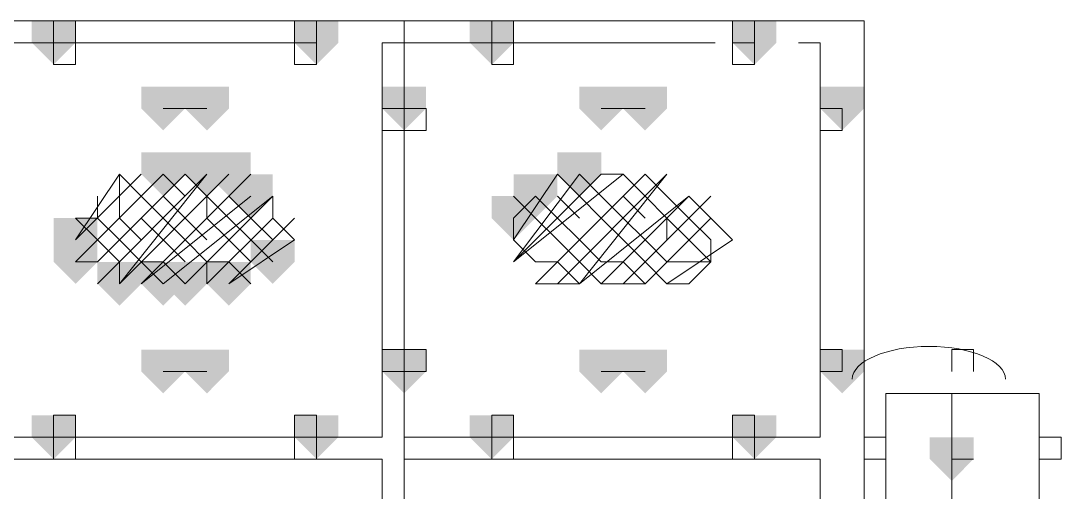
# Model space of a CAD drawing. Header units: millimetres. Extents: x 2315 to 4619, y 1334 to 1897.
# Drawn here: x 3808.509 to 3811.411, y 1527.128 to 1528.442 of the extents above; entities that cross this region are included whole.
import ezdxf

# ---------------------------------------------------------------- set-up
doc = ezdxf.new("R2010")
doc.units = ezdxf.units.MM
doc.linetypes.add('PDF_IMPORT', pattern=[1, 0.8, -0.2])
for name, color, linetype in [('PDF_3中心线层', 1, 'Continuous'), ('PDF_4虚线层', 2, 'Continuous'), ('PDF_5剖面线层', 2, 'Continuous'), ('PDF_细实线层', 7, 'Continuous')]:
    doc.layers.add(name, color=color, linetype=linetype)

msp = doc.modelspace()

# ---------------------------------------------------------------- hatches: boundary and pattern name
at = {"layer": 'PDF_3中心线层', "transparency": 33554559}
for points in [[(3808.6008, 1528.4417), (3808.5397, 1528.4417), (3808.5397, 1528.3806), (3808.6008, 1528.3195), (3808.6619, 1528.3806), (3808.6619, 1528.4417)], [(3808.6008, 1528.4417), (3808.5397, 1528.4417), (3808.5397, 1528.3806), (3808.6008, 1528.3195), (3808.6619, 1528.3806), (3808.6619, 1528.4417)], [(3808.6008, 1528.4417), (3808.5397, 1528.4417), (3808.5397, 1528.3806), (3808.6008, 1528.3195), (3808.6619, 1528.3806), (3808.6619, 1528.4417)], [(3808.6008, 1528.4417), (3808.5397, 1528.4417), (3808.5397, 1528.3806), (3808.6008, 1528.3195), (3808.6619, 1528.3806), (3808.6619, 1528.4417)], [(3809.3338, 1528.4417), (3809.2727, 1528.4417), (3809.2727, 1528.3806), (3809.3338, 1528.3195), (3809.3949, 1528.3806), (3809.3949, 1528.4417)], [(3809.3338, 1528.4417), (3809.2727, 1528.4417), (3809.2727, 1528.3806), (3809.3338, 1528.3195), (3809.3949, 1528.3806), (3809.3949, 1528.4417)], [(3809.8224, 1528.4417), (3809.7614, 1528.4417), (3809.7614, 1528.3806), (3809.8224, 1528.3195), (3809.8835, 1528.3806), (3809.8835, 1528.4417)], [(3809.8224, 1528.4417), (3809.7614, 1528.4417), (3809.7614, 1528.3806), (3809.8224, 1528.3195), (3809.8835, 1528.3806), (3809.8835, 1528.4417)], [(3809.8224, 1528.4417), (3809.7614, 1528.4417), (3809.7614, 1528.3806), (3809.8224, 1528.3195), (3809.8835, 1528.3806), (3809.8835, 1528.4417)], [(3809.8224, 1528.4417), (3809.7614, 1528.4417), (3809.7614, 1528.3806), (3809.8224, 1528.3195), (3809.8835, 1528.3806), (3809.8835, 1528.4417)], [(3810.5554, 1528.4417), (3810.4943, 1528.4417), (3810.4943, 1528.3806), (3810.5554, 1528.3195), (3810.6165, 1528.3806), (3810.6165, 1528.4417)], [(3810.5554, 1528.4417), (3810.4943, 1528.4417), (3810.4943, 1528.3806), (3810.5554, 1528.3195), (3810.6165, 1528.3806), (3810.6165, 1528.4417)], [(3809.5781, 1528.2584), (3809.517, 1528.2584), (3809.517, 1528.1974), (3809.5781, 1528.1363), (3809.6392, 1528.1974), (3809.6392, 1528.2584)], [(3809.5781, 1528.2584), (3809.517, 1528.2584), (3809.517, 1528.1974), (3809.5781, 1528.1363), (3809.6392, 1528.1974), (3809.6392, 1528.2584)], [(3809.5781, 1528.2584), (3809.517, 1528.2584), (3809.517, 1528.1974), (3809.5781, 1528.1363), (3809.6392, 1528.1974), (3809.6392, 1528.2584)], [(3809.5781, 1528.2584), (3809.517, 1528.2584), (3809.517, 1528.1974), (3809.5781, 1528.1363), (3809.6392, 1528.1974), (3809.6392, 1528.2584)], [(3810.7997, 1528.2584), (3810.7387, 1528.2584), (3810.7387, 1528.1974), (3810.7997, 1528.1363), (3810.8608, 1528.1974), (3810.8608, 1528.2584)], [(3810.7997, 1528.2584), (3810.7387, 1528.2584), (3810.7387, 1528.1974), (3810.7997, 1528.1363), (3810.8608, 1528.1974), (3810.8608, 1528.2584)], [(3809.5781, 1527.5255), (3809.517, 1527.5255), (3809.517, 1527.4644), (3809.5781, 1527.4033), (3809.6392, 1527.4644), (3809.6392, 1527.5255)], [(3809.5781, 1527.5255), (3809.517, 1527.5255), (3809.517, 1527.4644), (3809.5781, 1527.4033), (3809.6392, 1527.4644), (3809.6392, 1527.5255)], [(3808.6008, 1527.3422), (3808.5397, 1527.3422), (3808.5397, 1527.2811), (3808.6008, 1527.2201), (3808.6619, 1527.2811), (3808.6619, 1527.3422)], [(3808.6008, 1527.3422), (3808.5397, 1527.3422), (3808.5397, 1527.2811), (3808.6008, 1527.2201), (3808.6619, 1527.2811), (3808.6619, 1527.3422)], [(3808.6008, 1527.3422), (3808.5397, 1527.3422), (3808.5397, 1527.2811), (3808.6008, 1527.2201), (3808.6619, 1527.2811), (3808.6619, 1527.3422)], [(3808.6008, 1527.3422), (3808.5397, 1527.3422), (3808.5397, 1527.2811), (3808.6008, 1527.2201), (3808.6619, 1527.2811), (3808.6619, 1527.3422)], [(3809.3338, 1527.3422), (3809.2727, 1527.3422), (3809.2727, 1527.2811), (3809.3338, 1527.2201), (3809.3949, 1527.2811), (3809.3949, 1527.3422)], [(3809.3338, 1527.3422), (3809.2727, 1527.3422), (3809.2727, 1527.2811), (3809.3338, 1527.2201), (3809.3949, 1527.2811), (3809.3949, 1527.3422)], [(3809.8224, 1527.3422), (3809.7614, 1527.3422), (3809.7614, 1527.2811), (3809.8224, 1527.2201), (3809.8835, 1527.2811), (3809.8835, 1527.3422)], [(3809.8224, 1527.3422), (3809.7614, 1527.3422), (3809.7614, 1527.2811), (3809.8224, 1527.2201), (3809.8835, 1527.2811), (3809.8835, 1527.3422)], [(3809.8224, 1527.3422), (3809.7614, 1527.3422), (3809.7614, 1527.2811), (3809.8224, 1527.2201), (3809.8835, 1527.2811), (3809.8835, 1527.3422)], [(3809.8224, 1527.3422), (3809.7614, 1527.3422), (3809.7614, 1527.2811), (3809.8224, 1527.2201), (3809.8835, 1527.2811), (3809.8835, 1527.3422)], [(3810.5554, 1527.3422), (3810.4943, 1527.3422), (3810.4943, 1527.2811), (3810.5554, 1527.2201), (3810.6165, 1527.2811), (3810.6165, 1527.3422)], [(3810.5554, 1527.3422), (3810.4943, 1527.3422), (3810.4943, 1527.2811), (3810.5554, 1527.2201), (3810.6165, 1527.2811), (3810.6165, 1527.3422)]]:
    msp.add_hatch(color=256, dxfattribs=at).paths.add_polyline_path(points)
at = {"layer": 'PDF_5剖面线层', "transparency": 33554559}
for points in [[(3808.9062, 1528.0752), (3808.8452, 1528.0752), (3808.8452, 1528.0141), (3808.9062, 1527.953), (3808.9673, 1528.0141), (3808.9673, 1528.0752)], [(3809.0284, 1528.0752), (3808.9673, 1528.0752), (3808.9673, 1528.0141), (3809.0284, 1527.953), (3809.0895, 1528.0141), (3809.0895, 1528.0752)], [(3809.0895, 1528.0752), (3809.0284, 1528.0752), (3809.0284, 1528.0141), (3809.0895, 1527.953), (3809.1506, 1528.0141), (3809.1506, 1528.0752)], [(3810.0668, 1528.0752), (3810.0057, 1528.0752), (3810.0057, 1528.0141), (3810.0668, 1527.953), (3810.1279, 1528.0141), (3810.1279, 1528.0752)], [(3809.1506, 1528.0141), (3809.0895, 1528.0141), (3809.0895, 1527.953), (3809.1506, 1527.8919), (3809.2116, 1527.953), (3809.2116, 1528.0141)], [(3809.9446, 1528.0141), (3809.8835, 1528.0141), (3809.8835, 1527.953), (3809.9446, 1527.8919), (3810.0057, 1527.953), (3810.0057, 1528.0141)], [(3809.8835, 1527.953), (3809.8224, 1527.953), (3809.8224, 1527.8919), (3809.8835, 1527.8309), (3809.9446, 1527.8919), (3809.9446, 1527.953)], [(3808.6619, 1527.8919), (3808.6008, 1527.8919), (3808.6008, 1527.8309), (3808.6619, 1527.7698), (3808.723, 1527.8309), (3808.723, 1527.8919)], [(3808.6619, 1527.8309), (3808.6008, 1527.8309), (3808.6008, 1527.7698), (3808.6619, 1527.7087), (3808.723, 1527.7698), (3808.723, 1527.8309)], [(3809.2116, 1527.8309), (3809.1506, 1527.8309), (3809.1506, 1527.7698), (3809.2116, 1527.7087), (3809.2727, 1527.7698), (3809.2727, 1527.8309)], [(3809.2116, 1527.8309), (3809.1506, 1527.8309), (3809.1506, 1527.7698), (3809.2116, 1527.7087), (3809.2727, 1527.7698), (3809.2727, 1527.8309)], [(3808.7841, 1527.7698), (3808.723, 1527.7698), (3808.723, 1527.7087), (3808.7841, 1527.6476), (3808.8452, 1527.7087), (3808.8452, 1527.7698)], [(3808.9062, 1527.7698), (3808.8452, 1527.7698), (3808.8452, 1527.7087), (3808.9062, 1527.6476), (3808.9673, 1527.7087), (3808.9673, 1527.7698)], [(3808.9673, 1527.7698), (3808.9062, 1527.7698), (3808.9062, 1527.7087), (3808.9673, 1527.6476), (3809.0284, 1527.7087), (3809.0284, 1527.7698)], [(3809.0895, 1527.7698), (3809.0284, 1527.7698), (3809.0284, 1527.7087), (3809.0895, 1527.6476), (3809.1506, 1527.7087), (3809.1506, 1527.7698)]]:
    msp.add_hatch(color=256, dxfattribs=at).paths.add_polyline_path(points)
at = {"layer": 'PDF_细实线层', "transparency": 33554559}
for points in [[(3808.6008, 1528.4417), (3808.5397, 1528.4417), (3808.5397, 1528.3806), (3808.6008, 1528.3195), (3808.6619, 1528.3806), (3808.6619, 1528.4417)], [(3809.3338, 1528.4417), (3809.2727, 1528.4417), (3809.2727, 1528.3806), (3809.3338, 1528.3195), (3809.3949, 1528.3806), (3809.3949, 1528.4417)], [(3809.8224, 1528.4417), (3809.7614, 1528.4417), (3809.7614, 1528.3806), (3809.8224, 1528.3195), (3809.8835, 1528.3806), (3809.8835, 1528.4417)], [(3810.5554, 1528.4417), (3810.4943, 1528.4417), (3810.4943, 1528.3806), (3810.5554, 1528.3195), (3810.6165, 1528.3806), (3810.6165, 1528.4417)], [(3808.9062, 1528.2584), (3808.8452, 1528.2584), (3808.8452, 1528.1974), (3808.9062, 1528.1363), (3808.9673, 1528.1974), (3808.9673, 1528.2584)], [(3809.0284, 1528.2584), (3808.9673, 1528.2584), (3808.9673, 1528.1974), (3809.0284, 1528.1363), (3809.0895, 1528.1974), (3809.0895, 1528.2584)], [(3809.5781, 1528.2584), (3809.517, 1528.2584), (3809.517, 1528.1974), (3809.5781, 1528.1363), (3809.6392, 1528.1974), (3809.6392, 1528.2584)], [(3810.1279, 1528.2584), (3810.0668, 1528.2584), (3810.0668, 1528.1974), (3810.1279, 1528.1363), (3810.1889, 1528.1974), (3810.1889, 1528.2584)], [(3810.25, 1528.2584), (3810.1889, 1528.2584), (3810.1889, 1528.1974), (3810.25, 1528.1363), (3810.3111, 1528.1974), (3810.3111, 1528.2584)], [(3810.7997, 1528.2584), (3810.7387, 1528.2584), (3810.7387, 1528.1974), (3810.7997, 1528.1363), (3810.8608, 1528.1974), (3810.8608, 1528.2584)], [(3808.9062, 1527.5255), (3808.8452, 1527.5255), (3808.8452, 1527.4644), (3808.9062, 1527.4033), (3808.9673, 1527.4644), (3808.9673, 1527.5255)], [(3809.0284, 1527.5255), (3808.9673, 1527.5255), (3808.9673, 1527.4644), (3809.0284, 1527.4033), (3809.0895, 1527.4644), (3809.0895, 1527.5255)], [(3809.5781, 1527.5255), (3809.517, 1527.5255), (3809.517, 1527.4644), (3809.5781, 1527.4033), (3809.6392, 1527.4644), (3809.6392, 1527.5255)], [(3810.1279, 1527.5255), (3810.0668, 1527.5255), (3810.0668, 1527.4644), (3810.1279, 1527.4033), (3810.1889, 1527.4644), (3810.1889, 1527.5255)], [(3810.25, 1527.5255), (3810.1889, 1527.5255), (3810.1889, 1527.4644), (3810.25, 1527.4033), (3810.3111, 1527.4644), (3810.3111, 1527.5255)], [(3810.7997, 1527.5255), (3810.7387, 1527.5255), (3810.7387, 1527.4644), (3810.7997, 1527.4033), (3810.8608, 1527.4644), (3810.8608, 1527.5255)], [(3808.6008, 1527.3422), (3808.5397, 1527.3422), (3808.5397, 1527.2811), (3808.6008, 1527.2201), (3808.6619, 1527.2811), (3808.6619, 1527.3422)], [(3809.3338, 1527.3422), (3809.2727, 1527.3422), (3809.2727, 1527.2811), (3809.3338, 1527.2201), (3809.3949, 1527.2811), (3809.3949, 1527.3422)], [(3809.8224, 1527.3422), (3809.7614, 1527.3422), (3809.7614, 1527.2811), (3809.8224, 1527.2201), (3809.8835, 1527.2811), (3809.8835, 1527.3422)], [(3810.5554, 1527.3422), (3810.4943, 1527.3422), (3810.4943, 1527.2811), (3810.5554, 1527.2201), (3810.6165, 1527.2811), (3810.6165, 1527.3422)], [(3811.1052, 1527.2811), (3811.0441, 1527.2811), (3811.0441, 1527.2201), (3811.1052, 1527.159), (3811.1662, 1527.2201), (3811.1662, 1527.2811)]]:
    msp.add_hatch(color=256, dxfattribs=at).paths.add_polyline_path(points)

# ---------------------------------------------------------------- linework, layer by layer
at = {"layer": 'PDF_3中心线层', "lineweight": 18}
for points in [[(3809.2727, 1528.3806), (3809.3338, 1528.3806)], [(3810.4943, 1528.3806), (3810.5554, 1528.3806)], [(3810.7997, 1528.1974), (3810.7387, 1528.1974)], [(3809.5781, 1527.5255), (3809.5781, 1527.4644)], [(3810.7997, 1527.5255), (3810.7997, 1527.4644), (3810.7387, 1527.4644), (3810.7997, 1527.4644)], [(3809.2727, 1527.2811), (3809.3338, 1527.2811)], [(3810.4943, 1527.2811), (3810.5554, 1527.2811)]]:
    msp.add_lwpolyline(points, close=True, dxfattribs=at)
for points in [[(3811.1052, 1527.4033), (3811.1052, 1525.8763)], [(3811.1052, 1527.159), (3811.1052, 1527.2201), (3811.1662, 1527.2201)]]:
    msp.add_lwpolyline(points, dxfattribs=at)
at = {"layer": 'PDF_4虚线层', "lineweight": 18}
msp.add_lwpolyline([(3809.5781, 1528.4417), (3809.5781, 1525.4487)], dxfattribs=at)
at = {"layer": 'PDF_5剖面线层', "lineweight": 13}
for points in [[(3808.8452, 1527.8309), (3808.7841, 1527.8919), (3808.7841, 1527.953), (3808.7841, 1528.0141), (3808.6619, 1527.8309), (3808.8452, 1528.0141)], [(3808.6619, 1527.7698), (3808.9062, 1528.0141), (3808.6619, 1527.7698)], [(3808.6619, 1527.7698), (3808.723, 1527.7698), (3808.9673, 1528.0141), (3809.0284, 1527.953), (3809.0284, 1527.8919), (3809.0895, 1527.8309), (3809.1506, 1527.7698)], [(3808.723, 1527.7087), (3809.0284, 1528.0141), (3808.7841, 1527.7087), (3809.0895, 1528.0141)], [(3809.0284, 1527.7698), (3808.9673, 1527.8309), (3808.9062, 1527.8919), (3808.8452, 1527.953), (3808.7841, 1528.0141)], [(3809.1506, 1528.0141), (3808.8452, 1527.7087), (3809.1506, 1527.953)], [(3808.9673, 1527.953), (3808.9062, 1528.0141)], [(3810.3111, 1527.7087), (3810.3722, 1527.7087), (3810.4333, 1527.7698), (3810.3722, 1527.7698), (3810.3111, 1527.7698), (3810.25, 1527.8309), (3810.1889, 1527.8919), (3810.1279, 1527.953), (3810.0668, 1528.0141), (3809.8835, 1527.7698), (3810.1279, 1528.0141), (3810.1889, 1528.0141), (3809.8835, 1527.7698)], [(3810.1889, 1527.8309), (3810.1279, 1527.8919), (3810.0668, 1527.953), (3810.0057, 1528.0141), (3809.8835, 1527.8309), (3809.8835, 1527.8919), (3809.9446, 1527.953), (3810.0057, 1527.8919), (3810.0668, 1527.8309), (3810.1279, 1527.7698), (3810.1889, 1527.7698), (3810.25, 1527.7087), (3810.1889, 1527.7087)], [(3809.9446, 1527.7087), (3810.25, 1528.0141), (3809.9446, 1527.7087)], [(3809.9446, 1527.7087), (3810.0057, 1527.7087), (3810.3111, 1528.0141), (3810.0668, 1527.7087), (3810.3722, 1527.953), (3810.1279, 1527.7087), (3810.1889, 1527.7087), (3810.4333, 1527.953)], [(3810.3111, 1527.8309), (3810.3111, 1527.8919), (3810.25, 1527.953), (3810.1889, 1528.0141)], [(3810.25, 1528.0141), (3810.3111, 1527.953), (3810.3722, 1527.8919), (3810.4333, 1527.8309), (3810.4333, 1527.7698), (3810.3722, 1527.8309), (3810.3111, 1527.8919)], [(3808.723, 1527.953), (3808.723, 1527.8919), (3808.7841, 1527.8309), (3808.8452, 1527.7698), (3808.9062, 1527.7087), (3809.2116, 1527.953), (3808.9673, 1527.7087), (3808.9062, 1527.7698), (3808.8452, 1527.7698)], [(3808.9062, 1527.8919), (3808.8452, 1527.953)], [(3809.0284, 1527.8309), (3808.9673, 1527.8919), (3808.9062, 1527.953)], [(3809.1506, 1527.7087), (3809.0895, 1527.7698), (3809.0284, 1527.7698), (3809.0284, 1527.7087), (3809.2116, 1527.8919), (3809.2116, 1527.953)], [(3809.2116, 1527.7698), (3809.1506, 1527.8309), (3809.0895, 1527.8919), (3809.0284, 1527.953)], [(3809.2116, 1527.8309), (3809.1506, 1527.8919), (3809.0895, 1527.953)], [(3810.1279, 1527.7087), (3810.0668, 1527.7698), (3810.0057, 1527.8309), (3809.9446, 1527.8919), (3809.8835, 1527.953)], [(3810.0668, 1527.8919), (3810.0057, 1527.953)], [(3810.1279, 1527.8919), (3810.1889, 1527.8309), (3810.25, 1527.7698), (3810.3111, 1527.7087), (3810.4943, 1527.8309), (3810.4333, 1527.8919), (3810.3722, 1527.953)], [(3810.25, 1527.8919), (3810.1889, 1527.953)], [(3808.7841, 1527.7087), (3808.7841, 1527.7698), (3808.723, 1527.8309), (3808.6619, 1527.8919), (3808.723, 1527.8919)], [(3808.9673, 1527.7698), (3808.9062, 1527.8309), (3808.8452, 1527.8919)], [(3809.2727, 1527.8919), (3809.0895, 1527.7087), (3809.2727, 1527.8309), (3809.2116, 1527.8919)], [(3810.0057, 1527.8309), (3809.9446, 1527.8919)], [(3810.25, 1527.7087), (3810.4333, 1527.8919), (3810.25, 1527.7087)], [(3810.0057, 1527.7087), (3810.0668, 1527.7087), (3810.0057, 1527.7698), (3809.9446, 1527.7698), (3809.8835, 1527.8309)]]:
    msp.add_lwpolyline(points, dxfattribs=at)
at = {"layer": 'PDF_细实线层', "lineweight": 18}
for points in [[(3810.8608, 1525.6319), (3810.8608, 1525.4487), (3802.1873, 1525.4487), (3802.1873, 1528.4417), (3810.8608, 1528.4417), (3810.8608, 1525.693)], [(3808.4176, 1528.3806), (3808.4176, 1527.2811), (3809.517, 1527.2811), (3809.517, 1528.3806)], [(3809.5781, 1528.3806), (3809.5781, 1527.2811), (3810.7387, 1527.2811), (3810.7387, 1528.3806)], [(3809.0284, 1528.1974), (3808.9062, 1528.1974), (3809.0284, 1528.1974)], [(3810.25, 1528.1974), (3810.1279, 1528.1974), (3810.25, 1528.1974)], [(3811.1662, 1527.4644), (3811.1662, 1527.5255), (3811.1052, 1527.5255), (3811.1052, 1527.4644)], [(3809.0284, 1527.4644), (3808.9062, 1527.4644), (3809.0284, 1527.4644)], [(3810.25, 1527.4644), (3810.1279, 1527.4644), (3810.25, 1527.4644)], [(3811.3495, 1527.4033), (3810.9219, 1527.4033), (3810.9219, 1526.1206), (3811.3495, 1526.1206), (3811.3495, 1527.4033), (3811.1052, 1527.4033)], [(3810.8608, 1527.2811), (3810.9219, 1527.2811)], [(3811.3495, 1527.2201), (3811.4106, 1527.2201), (3811.4106, 1527.2811), (3811.3495, 1527.2811)], [(3808.4176, 1526.1817), (3808.4176, 1527.2201), (3809.517, 1527.2201), (3809.517, 1526.1817)], [(3809.5781, 1526.1817), (3809.5781, 1527.2201), (3810.7387, 1527.2201), (3810.7387, 1526.1817)], [(3810.8608, 1527.2201), (3810.9219, 1527.2201)]]:
    msp.add_lwpolyline(points, dxfattribs=at)
for points in [[(3808.6008, 1528.4417), (3808.6008, 1528.3195), (3808.6619, 1528.3195), (3808.6619, 1528.4417)], [(3809.3338, 1528.4417), (3809.3338, 1528.3195), (3809.2727, 1528.3195), (3809.2727, 1528.4417)], [(3809.8224, 1528.4417), (3809.8224, 1528.3195), (3809.8835, 1528.3195), (3809.8835, 1528.4417)], [(3810.5554, 1528.4417), (3810.5554, 1528.3195), (3810.4943, 1528.3195), (3810.4943, 1528.4417)], [(3809.517, 1528.1974), (3809.6392, 1528.1974), (3809.6392, 1528.1363), (3809.517, 1528.1363)], [(3809.517, 1528.1974), (3809.6392, 1528.1974), (3809.6392, 1528.1363), (3809.517, 1528.1363)], [(3810.7997, 1528.1363), (3810.7387, 1528.1363), (3810.7387, 1528.1974), (3810.7997, 1528.1974)], [(3809.6392, 1527.5255), (3809.6392, 1527.4644), (3809.517, 1527.4644), (3809.517, 1527.5255)], [(3809.6392, 1527.5255), (3809.6392, 1527.4644), (3809.517, 1527.4644), (3809.517, 1527.5255)], [(3810.7997, 1527.5255), (3810.7387, 1527.5255), (3810.7387, 1527.4644), (3810.7997, 1527.4644)], [(3808.6008, 1527.2201), (3808.6008, 1527.3422), (3808.6619, 1527.3422), (3808.6619, 1527.2201)], [(3808.6008, 1527.2201), (3808.6008, 1527.3422), (3808.6619, 1527.3422), (3808.6619, 1527.2201)], [(3809.2727, 1527.3422), (3809.3338, 1527.3422), (3809.3338, 1527.2201), (3809.2727, 1527.2201)], [(3809.2727, 1527.3422), (3809.3338, 1527.3422), (3809.3338, 1527.2201), (3809.2727, 1527.2201)], [(3809.8224, 1527.2201), (3809.8224, 1527.3422), (3809.8835, 1527.3422), (3809.8835, 1527.2201)], [(3809.8224, 1527.2201), (3809.8224, 1527.3422), (3809.8835, 1527.3422), (3809.8835, 1527.2201)], [(3810.4943, 1527.3422), (3810.5554, 1527.3422), (3810.5554, 1527.2201), (3810.4943, 1527.2201)], [(3810.4943, 1527.3422), (3810.5554, 1527.3422), (3810.5554, 1527.2201), (3810.4943, 1527.2201)]]:
    msp.add_lwpolyline(points, close=True, dxfattribs=at)
at = {"layer": 'PDF_细实线层', "linetype": 'PDF_IMPORT', "lineweight": 18, "ltscale": 1.160541}
msp.add_lwpolyline([(3807.196, 1528.3806), (3810.7387, 1528.3806)], dxfattribs=at)
at = {"layer": 'PDF_细实线层', "lineweight": 18}
for points in [[(3811.0416, 1527.5342), (3810.9235, 1527.5342), (3810.8278, 1527.4932), (3810.8278, 1527.4426)], [(3811.2554, 1527.4426), (3811.2554, 1527.4932), (3811.1597, 1527.5342), (3811.0416, 1527.5342)]]:
    msp.add_open_spline(points, degree=3, dxfattribs=at)

doc.saveas('drawing.dxf')
